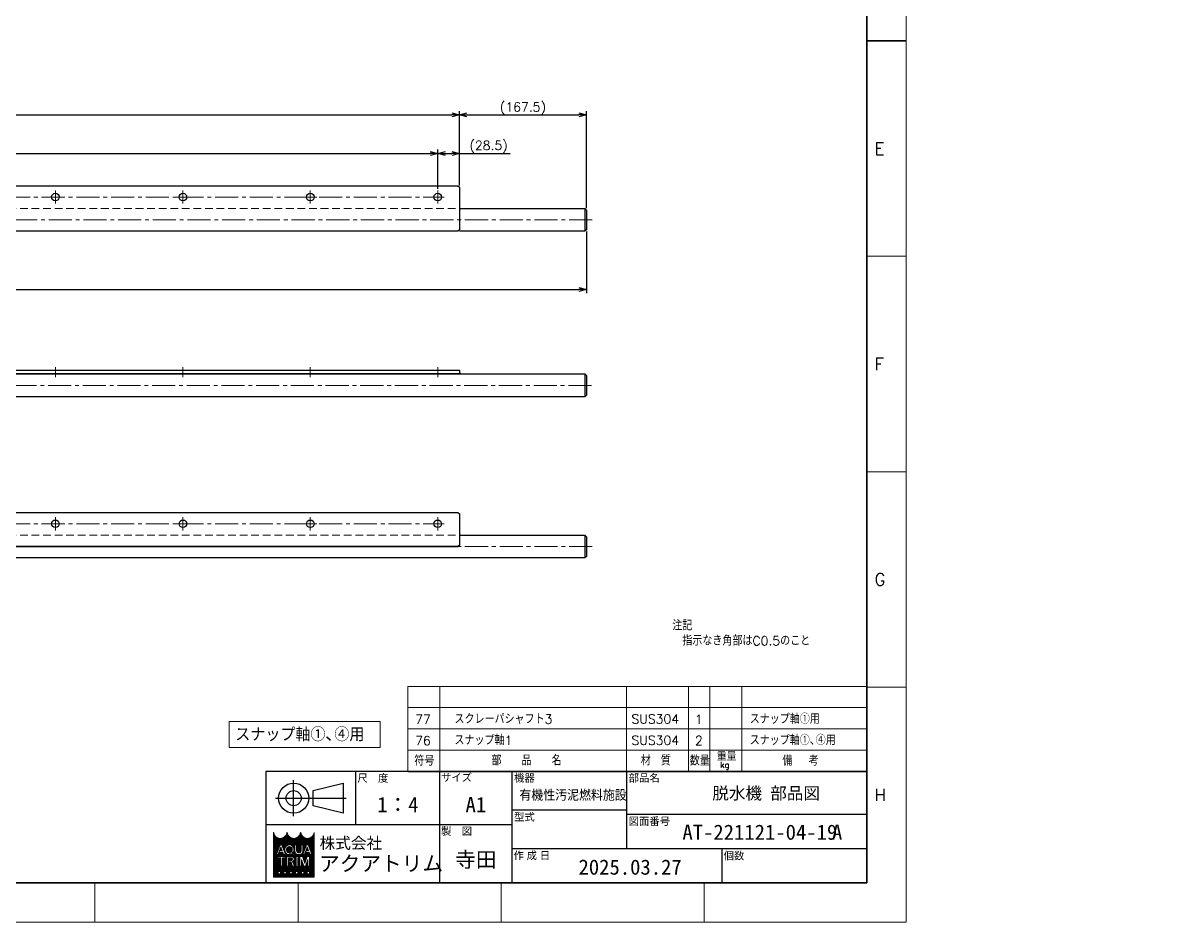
# Model space of a CAD drawing. Header units: millimetres. Extents: x 0 to 7488, y -19 to 4184.
# Drawn here: x 2149 to 3661, y 0 to 1185 of the extents above; entities that cross this region are included whole.
import ezdxf
from ezdxf import colors
from ezdxf.entities.mleader import LeaderData, LeaderLine
from ezdxf.enums import TextEntityAlignment as Align
from ezdxf.math import Vec2, Vec3

# ---------------------------------------------------------------- set-up
doc = ezdxf.new("R2010")
doc.units = ezdxf.units.MM
doc.header["$LTSCALE"] = 1.6
doc.header["$PDMODE"] = 99
doc.header["$PDSIZE"] = 1
doc.linetypes.add('CENTER2', pattern=[28.575000000000003, 19.05, -3.175, 3.175, -3.175])
doc.linetypes.add('HIDDEN', pattern=[9.524999999999999, 6.35, -3.175])
for name, color, linetype, lineweight in [('04_HIDDEN', 2, 'HIDDEN', 13), ('05_CENTER', 4, 'CENTER2', 13), ('07_TEXT', 3, 'Continuous', 13), ('08_DIM', 3, 'Continuous', 13), ('90_FRAME', 5, 'Continuous', 35)]:
    doc.layers.add(name, color=color, linetype=linetype, lineweight=lineweight)
doc.layers.add('91_BLANK', color=5, linetype='Continuous', lineweight=0, plot=False)
doc.styles.add('KSS_TXT', font='txt.shx', dxfattribs={"bigfont": 'extfont2.shx'})
doc.styles.add('MS_G', font='MS Gothic.ttf')
doc.styles.get("Standard").update_dxf_attribs({"font": 'txt.shx', "bigfont": 'extfont2.shx'})
doc.styles.add('表題用', font='MS PGothic.ttf')
doc.dimstyles.new('KSS_DIM', dxfattribs={"dimscale": 4, "dimtxt": 3, "dimasz": 2.5, "dimexe": 1.25, "dimexo": 0.625, "dimtad": 1, "dimdsep": 46, "dimtxsty": 'KSS_TXT', "dimblk": 'OPEN30', "dimcen": 0, "dimazin": 2, "dimtfac": 0.75, "dimtmove": 0, "dimatfit": 3, "dimldrblk": 'OPEN30', "dimfxl": 1.25, "dimtolj": 1, "dimarcsym": 0})

# ---------------------------------------------------------------- blocks, each defined once
blk = doc.blocks.new('_Open30')
at = {"color": 0, "linetype": 'ByBlock', "lineweight": -2}
for p, q in [((-1, 0.26794919), (0, 0)), ((0, 0), (-1, -0.26794919)), ((0, 0), (-1, 0))]:
    blk.add_line(p, q, dxfattribs=at)
blk = doc.blocks.new('*D198')
at = {"layer": '08_DIM', "color": 0, "lineweight": -2, "transparency": 16777216}
for p, q in [((819.0523276771122, 971.2784068196463), (819.0523276771122, 1069.098313648256)), ((829.0523276771122, 1064.098313648256), (2714.052327677112, 1064.098313648256)), ((2724.052327677112, 971.2784068196463), (2724.052327677112, 1069.098313648256))]:
    blk.add_line(p, q, dxfattribs=at)
at = {"layer": 'Defpoints', "color": 0, "transparency": 16777216}
for p in [(2724.052327677112, 1064.098313648256), (819.0523276771122, 968.7784068196463), (2724.052327677112, 968.7784068196463)]:
    blk.add_point(p, dxfattribs=at)
at = {"layer": '08_DIM', "color": 0, "lineweight": -2, "transparency": 16777216, "xscale": 10, "yscale": 10, "zscale": 10, "rotation": 180}
blk.add_blockref('_Open30', (819.0523276771122, 1064.098313648256), dxfattribs=at)
at = {"layer": '08_DIM', "color": 0, "lineweight": -2, "transparency": 16777216, "xscale": 10, "yscale": 10, "zscale": 10}
blk.add_blockref('_Open30', (2724.052327677112, 1064.098313648256), dxfattribs=at)
at = {"layer": '08_DIM', "color": 0, "transparency": 16777216, "insert": (1771.552327677112, 1072.598313648256), "char_height": 12, "attachment_point": 5, "style": 'KSS_TXT'}
blk.add_mtext('\\A1;1905', dxfattribs=at)
blk = doc.blocks.new('*D199')
at = {"layer": '08_DIM', "color": 0, "lineweight": -2, "transparency": 16777216}
for p, q in [((651.5523276832531, 910.2784068240337), (651.5523276832531, 828.9677218823495)), ((2891.552327675479, 910.2784068240337), (2891.552327675479, 828.9677218823495)), ((661.5523276832531, 833.9677218823495), (2881.552327675479, 833.9677218823495))]:
    blk.add_line(p, q, dxfattribs=at)
at = {"layer": 'Defpoints', "color": 0, "transparency": 16777216}
for p in [(651.5523276832531, 912.7784068240337), (2891.552327675479, 912.7784068240337), (2891.552327675479, 833.9677218823495)]:
    blk.add_point(p, dxfattribs=at)
at = {"layer": '08_DIM', "color": 0, "lineweight": -2, "transparency": 16777216, "xscale": 10, "yscale": 10, "zscale": 10, "rotation": 180}
blk.add_blockref('_Open30', (651.5523276832531, 833.9677218823495), dxfattribs=at)
at = {"layer": '08_DIM', "color": 0, "lineweight": -2, "transparency": 16777216, "xscale": 10, "yscale": 10, "zscale": 10}
blk.add_blockref('_Open30', (2891.552327675479, 833.9677218823495), dxfattribs=at)
at = {"layer": '08_DIM', "color": 0, "transparency": 16777216, "insert": (1771.552327679366, 842.4677218823495), "char_height": 12, "attachment_point": 5, "style": 'KSS_TXT'}
blk.add_mtext('\\A1;2240', dxfattribs=at)
blk = doc.blocks.new('*D207')
at = {"layer": '08_DIM', "color": 0, "lineweight": -2, "transparency": 16777216}
for p, q in [((847.5523276803427, 966.8720742752332), (847.5523276803427, 1018.453869679659)), ((857.5523276803427, 1013.453869679659), (2685.552327673882, 1013.453869679659)), ((2695.552327673882, 966.8720742752332), (2695.552327673882, 1018.453869679659))]:
    blk.add_line(p, q, dxfattribs=at)
at = {"layer": 'Defpoints', "color": 0, "transparency": 16777216}
for p in [(2695.552327673882, 1013.453869679659), (847.5523276803427, 964.3720742752332), (2695.552327673882, 964.3720742752332)]:
    blk.add_point(p, dxfattribs=at)
at = {"layer": '08_DIM', "color": 0, "lineweight": -2, "transparency": 16777216, "xscale": 10, "yscale": 10, "zscale": 10, "rotation": 180}
blk.add_blockref('_Open30', (847.5523276803427, 1013.453869679659), dxfattribs=at)
at = {"layer": '08_DIM', "color": 0, "lineweight": -2, "transparency": 16777216, "xscale": 10, "yscale": 10, "zscale": 10}
blk.add_blockref('_Open30', (2695.552327673882, 1013.453869679659), dxfattribs=at)
at = {"layer": '08_DIM', "color": 0, "transparency": 16777216, "insert": (1771.552327677112, 1021.953869679659), "char_height": 12, "attachment_point": 5, "style": 'KSS_TXT'}
blk.add_mtext('\\A1;11x168=1848', dxfattribs=at)
blk = doc.blocks.new('*D208')
at = {"layer": '08_DIM', "color": 0, "lineweight": -2, "transparency": 16777216}
for p, q in [((2695.552327673882, 966.8720742752332), (2695.552327673882, 1018.453869679659)), ((2705.552327673882, 1013.453869679659), (2714.052327677112, 1013.453869679659)), ((2724.052327677112, 971.2784068196463), (2724.052327677112, 1018.453869679659)), ((2724.052327677112, 1013.453869679659), (2791.052327677112, 1013.453869679659))]:
    blk.add_line(p, q, dxfattribs=at)
at = {"layer": 'Defpoints', "color": 0, "transparency": 16777216}
for p in [(2724.052327677112, 1013.453869679659), (2724.052327677112, 968.7784068196463), (2695.552327673882, 964.3720742752332)]:
    blk.add_point(p, dxfattribs=at)
at = {"layer": '08_DIM', "color": 0, "lineweight": -2, "transparency": 16777216, "xscale": 10, "yscale": 10, "zscale": 10, "rotation": 180}
blk.add_blockref('_Open30', (2695.552327673882, 1013.453869679659), dxfattribs=at)
at = {"layer": '08_DIM', "color": 0, "lineweight": -2, "transparency": 16777216, "xscale": 10, "yscale": 10, "zscale": 10}
blk.add_blockref('_Open30', (2724.052327677112, 1013.453869679659), dxfattribs=at)
at = {"layer": '08_DIM', "color": 0, "transparency": 16777216, "insert": (2762.552327677112, 1021.953869679659), "char_height": 12, "attachment_point": 5, "style": 'KSS_TXT'}
blk.add_mtext('\\A1;(28.5)', dxfattribs=at)
blk = doc.blocks.new('*D209')
at = {"layer": '08_DIM', "color": 0, "lineweight": -2, "transparency": 16777216}
for p, q in [((2724.052327677112, 971.2784068196463), (2724.052327677112, 1069.098313648256)), ((2734.052327677112, 1064.098313648256), (2881.552327675479, 1064.098313648256)), ((2891.552327675479, 941.2784068240337), (2891.552327675479, 1069.098313648256))]:
    blk.add_line(p, q, dxfattribs=at)
at = {"layer": 'Defpoints', "color": 0, "transparency": 16777216}
for p in [(2891.552327675479, 1064.098313648256), (2724.052327677112, 968.7784068196463), (2891.552327675479, 938.7784068240337)]:
    blk.add_point(p, dxfattribs=at)
at = {"layer": '08_DIM', "color": 0, "lineweight": -2, "transparency": 16777216, "xscale": 10, "yscale": 10, "zscale": 10, "rotation": 180}
blk.add_blockref('_Open30', (2724.052327677112, 1064.098313648256), dxfattribs=at)
at = {"layer": '08_DIM', "color": 0, "lineweight": -2, "transparency": 16777216, "xscale": 10, "yscale": 10, "zscale": 10}
blk.add_blockref('_Open30', (2891.552327675479, 1064.098313648256), dxfattribs=at)
at = {"layer": '08_DIM', "color": 0, "transparency": 16777216, "insert": (2807.802327676296, 1072.598313648256), "char_height": 12, "attachment_point": 5, "style": 'KSS_TXT'}
blk.add_mtext('\\A1;(167.5)', dxfattribs=at)
blk = doc.blocks.new('AM_BALLOON1')
at = {"transparency": 16777216}
blk.add_circle((0, 0), 5, dxfattribs=at)
blk.add_attdef('B_NUMBER', text='', height=3, dxfattribs=at).set_placement((0, 0), align=Align.MIDDLE_CENTER)
blk = doc.blocks.new('_OPEN')
at = {"color": 0, "linetype": 'ByBlock'}
for p, q in [((-1, 0.1666666666666666), (0, 0)), ((0, 0), (-1, -0.1666666666666666)), ((0, 0), (-1, 0))]:
    blk.add_line(p, q, dxfattribs=at)

msp = doc.modelspace()

# ---------------------------------------------------------------- hatches: boundary and pattern name
at = {"layer": '90_FRAME', "lineweight": 5}
h = msp.add_hatch(dxfattribs=at)
h.set_pattern_fill('_USER', color=4, scale=1.2, angle=45, pattern_type=0)
h.set_pattern_definition([(45, (2.428014568067738e-06, 3.380257567187072e-07), (-0.8485281374238569, 0.848528137423857), [])])
edge = h.paths.add_edge_path()
edge.add_arc((2532.784011563459, 118.0443029261328), 0.2561589359989652, 90, 180)
edge.add_ellipse((2523.818448803494, 118.0443029261328), major_axis=(-8.709403823964816, 0), ratio=0.8823529411764706, start_angle=360, end_angle=540, ccw=False)
edge.add_arc((2514.85288604353, 118.0443029261328), 0.2561589359989652, 3.187317984128255, 180.0000000000261)
edge.add_ellipse((2505.887323283566, 118.0443029261328), major_axis=(-8.709403823964816, 0), ratio=0.8823529411764706, start_angle=360, end_angle=540, ccw=False)
edge.add_arc((2496.921760523602, 118.0443029261328), 0.2561589359989652, 3.187317984128255, 180)
edge.add_ellipse((2487.956197763638, 118.0443029261328), major_axis=(-8.709403823964816, 0), ratio=0.8823529411764706, start_angle=360, end_angle=540, ccw=False)
edge.add_arc((2478.990635003674, 118.0443029261328), 0.2561589359989652, 3.187317984128255, 90)
edge.add_line((2478.990635003674, 118.3004618621339), (2478.990635003674, 59.12774764637243))
edge.add_line((2478.990635003674, 59.12774764637061), (2532.784011563457, 59.12774764637061))
edge.add_line((2532.784011563459, 59.12774764637061), (2532.784011563459, 118.3004618621303))
h.paths.add_polyline_path([(2487.66487877106, 101.6977199126409), (2489.788746144333, 101.6977199126409), (2494.618467985672, 88.95125125733057), (2494.618467985672, 88.88977311269218), (2492.31913091058, 88.88977311269218), (2491.116768427358, 92.26639753210247), (2486.388088275232, 92.26639753210247), (2487.081315743436, 94.2132054456938), (2490.423540959158, 94.2132054456938), (2488.726812457696, 98.97817023052949), (2485.134494004816, 88.88977311269218), (2482.835156929721, 88.88977311269218), (2482.835156929721, 88.95125125733057)], flags=16)
edge = h.paths.add_edge_path(flags=16)
edge.add_ellipse((2499.963838488116, 96.06222332066272), major_axis=(-5.8916555279762, 0), ratio=0.9565217391304346, start_angle=180, end_angle=360, ccw=False)
edge.add_line((2505.855494016092, 96.06222332066272), (2505.855494016092, 94.52526970466852))
edge.add_ellipse((2499.963838488116, 94.52526970466852), major_axis=(-5.8916555279762, 0), ratio=0.9565217391304346, start_angle=142.1052553177129, end_angle=180, ccw=False)
edge.add_line((2504.613182037477, 91.06387544701602), (2502.962457058112, 92.42409125054064))
edge.add_ellipse((2499.963838488116, 94.67598871228392), major_axis=(3.75679118758396, 0), ratio=0.9950358206786509, start_angle=-37.0427632869818, end_angle=0)
edge.add_line((2503.720624959607, 94.67584359503917), (2503.720624959607, 95.91150431304732))
edge.add_ellipse((2499.963838488116, 95.91150431304732), major_axis=(3.75678647149081, 0), ratio=0.9947182625257321, start_angle=360, end_angle=540)
edge.add_line((2496.207052016625, 95.91150431304732), (2496.207052016625, 94.6758569709159))
edge.add_ellipse((2499.963838488116, 94.67598871228392), major_axis=(3.75679118758396, 0), ratio=0.9950358206786509, start_angle=-180, end_angle=-65.75794872216291)
edge.add_line((2501.506348242825, 91.26747993830713), (2500.4603937385, 92.28544412584733))
edge.add_line((2500.460393738498, 92.28544412584552), (2501.595038929112, 93.49027929634349))
edge.add_line((2501.595038929112, 93.4902792963453), (2506.339262864996, 89.58098583213132))
edge.add_line((2506.339262864994, 89.5809858321295), (2504.856736798023, 88.00674962027688))
edge.add_line((2504.856736798026, 88.0067496202787), (2503.07578545746, 89.74004172519153))
edge.add_ellipse((2499.963838488116, 94.52526970466852), major_axis=(-5.8916555279762, 0), ratio=0.9565217391304346, start_angle=0, end_angle=121.88362473889401, ccw=False)
edge.add_line((2494.07218296014, 94.52526970466852), (2494.07218296014, 96.06222332066272))
h.paths.add_polyline_path([(2494.999432772534, 86.32818375270244), (2494.999432772534, 84.5350712007089), (2491.157048732549, 84.5350712007089, 0.4142135623730951), (2490.900889796548, 84.27891226470956), (2490.900889796548, 73.52023695275375), (2488.59545937256, 73.52023695275375), (2488.59545937256, 84.27891226470956, 0.4142135623730951), (2488.339300436562, 84.5350712007089), (2484.496916396577, 84.5350712007089), (2484.496916396577, 86.32818375270244)], flags=16)
edge = h.paths.add_edge_path(flags=16)
edge.add_line((2496.459497088164, 86.32818375270244), (2502.35115261614, 86.32818375270244))
edge.add_ellipse((2502.351152616136, 82.95894590900161), major_axis=(-4.134945875879031, 7.595772347314229e-16), ratio=0.8148203011203055, start_angle=111.38697473498539, end_angle=270, ccw=False)
edge.add_arc((2502.985257251928, 78.39289031076214), 1.674818033710892, 22.272952259934925, 58.5531130129101, ccw=False)
edge.add_line((2504.535115011853, 79.02767875586642), (2506.742257428013, 73.62270052715348))
edge.add_line((2506.742257428015, 73.62270052715348), (2506.742257428015, 73.52023695275375))
edge.add_line((2506.742257428015, 73.52023695275375), (2504.257515748826, 73.52023695275375))
edge.add_line((2504.257515748826, 73.52023695275375), (2502.307650511496, 78.94771842802538))
edge.add_arc((2501.357145190688, 78.56507232130707), 1.02463574399587, 21.92829786654815, 90)
edge.add_line((2501.357145190688, 79.58970806530078), (2498.841775192951, 79.58970806530078))
edge.add_line((2498.84177519295, 79.58970806530078), (2498.84177519295, 81.38282061729433))
edge.add_line((2498.84177519295, 81.38282061729433), (2502.658543339333, 81.38282061729433))
edge.add_arc((2502.603584884776, 82.95894590900161), 1.577083183248922, 271.9970571044071, 448.0029428955929)
edge.add_line((2502.658543339339, 84.5350712007089), (2498.764927512154, 84.5350712007089))
edge.add_line((2498.764927512153, 84.5350712007089), (2498.764927512153, 73.52023695275375))
edge.add_line((2498.764927512153, 73.52023695275375), (2496.459497088162, 73.52023695275375))
edge.add_line((2496.459497088164, 73.52023695275375), (2496.459497088164, 86.32818375270244))
h.paths.add_polyline_path([(2507.039615355666, 101.6977199126409), (2509.345045779658, 101.6977199126409), (2509.345045779658, 94.52526970466852, 0.175030561155744), (2510.36206541662, 91.58973104410461, 0.2571496110314638), (2514.475840606674, 91.58973104410461, 0.1750305611562702), (2515.492860243632, 94.52526970467761), (2515.492860243632, 101.6977199126409), (2517.798290667624, 101.6977199126409), (2517.798290667624, 94.06187212229952, -0.3793912406243967), (2512.803191415643, 88.88977311269218), (2512.034714607643, 88.88977311269218, -0.3793912406243716), (2507.039615355666, 94.06187212229952)], flags=16)
h.paths.add_polyline_path([(2508.684833381887, 86.32818375270244), (2511.502581677878, 86.32818375270244), (2511.502581677878, 84.5350712007089, 0.4142135623730951), (2511.24642274188, 84.27891226470956), (2511.24642274188, 75.56950844074481, 0.4142135623730951), (2511.502581677878, 75.3133495047473), (2511.502581677878, 73.52023695275375), (2508.684833381887, 73.52023695275375), (2508.684833381887, 75.3133495047473, 0.4142135623730951), (2508.940992317888, 75.56950844074481), (2508.940992317888, 84.27891226470956, 0.4142135623730951), (2508.684833381887, 84.5350712007089)], flags=16)
h.paths.add_polyline_path([(2513.810508226824, 86.32818375270244), (2517.155838741566, 86.32818375270244), (2520.214481626799, 77.0259742398407), (2523.273124512032, 86.32818375270244), (2526.620577930842, 86.32818375270244), (2526.620577930842, 73.52023695275375), (2524.315147506853, 73.52023695275375), (2524.315147506853, 82.48579971271784), (2521.367196838795, 73.52023695275375), (2519.061766414806, 73.52023695275375), (2516.113815746744, 82.48579971271784), (2516.115938650817, 73.52023695275375), (2513.810508226824, 73.52023695275375)], flags=16)
h.paths.add_polyline_path([(2522.498218294798, 101.6977199126409), (2524.622085668072, 101.6977199126409), (2529.451807509411, 88.95125125733057), (2529.451807509411, 88.88977311269218), (2527.152470434315, 88.88977311269218), (2525.950107951097, 92.26639753210247), (2521.221427798971, 92.26639753210247), (2521.914655267171, 94.2132054456938), (2525.256880482897, 94.2132054456938), (2523.560151981435, 98.97817023052949), (2519.967833528551, 88.88977311269218), (2517.668496453456, 88.88977311269218), (2517.668496453456, 88.95125125733057)], flags=16)
h.paths.add_polyline_path([(2485.138449467651, 66.81251572633983), (2488.212356699636, 66.81251572633983), (2488.212356699636, 63.73860849435323), (2485.138449467651, 63.73860849435323)], flags=16)
h.paths.add_polyline_path([(2492.82321754762, 66.81251572633983), (2495.897124779605, 66.81251572633983), (2495.897124779605, 63.73860849435323), (2492.82321754762, 63.73860849435323)], flags=16)
h.paths.add_polyline_path([(2500.507985627589, 66.81251572633983), (2503.581892859574, 66.81251572633983), (2503.581892859574, 63.73860849435323), (2500.507985627589, 63.73860849435323)], flags=16)
h.paths.add_polyline_path([(2508.192753707558, 66.81251572633983), (2511.266660939543, 66.81251572633983), (2511.266660939543, 63.73860849435323), (2508.192753707558, 63.73860849435323)], flags=16)
h.paths.add_polyline_path([(2515.877521787528, 66.81251572633983), (2518.951429019512, 66.81251572633983), (2518.951429019512, 63.73860849435323), (2515.877521787528, 63.73860849435323)], flags=16)
h.paths.add_polyline_path([(2523.562289867497, 66.81251572633983), (2526.636197099482, 66.81251572633983), (2526.636197099482, 63.73860849435323), (2523.562289867497, 63.73860849435323)], flags=16)

# ---------------------------------------------------------------- linework, layer by layer
at = {"color": 0}
for p, q in [((2889.552327675479, 940.7784068240337), (2889.552327675479, 910.7784068240338)), ((2889.552327675479, 722.6233204360601), (2889.552327675479, 692.6233204360601)), ((2889.552327675479, 510.0451926009093), (2889.552327675479, 480.0451926009094))]:
    msp.add_line(p, q, dxfattribs=at)
for points in [[(2722.052327677112, 910.7784068240338), (821.0523276771122, 910.7784068240338), (819.0523276771122, 912.7784068240337), (819.0523276771122, 968.7784068196463), (821.0523276771122, 970.7784068196463), (2722.052327677112, 970.7784068196463), (2724.052327677112, 968.7784068196463), (2724.052327677112, 912.7784068240337)], [(819.0523276771122, 727.6233204360601), (2724.052327677112, 727.6233204360601), (2724.052327677112, 722.6233204360601), (819.0523276771122, 722.6233204360601)], [(653.5523276832531, 722.6233204360601), (2889.552327675479, 722.6233204360601), (2891.552327675479, 720.6233204360601), (2891.552327675479, 694.6233204360601), (2889.552327675479, 692.6233204360601), (653.5523276832531, 692.6233204360601), (651.5523276832531, 694.6233204360601), (651.5523276832531, 720.6233204360601)], [(2722.052327681804, 495.0451925965216), (821.0523276818046, 495.0451925965186), (819.0523276818031, 497.04519259652), (819.0523276771122, 538.0451925965219), (821.0523276771122, 540.0451925965219), (2722.052327677112, 540.0451925965219), (2724.052327677112, 538.0451925965219), (2724.052327677112, 497.0451925918293)]]:
    msp.add_lwpolyline(points, close=True, dxfattribs=at)
for points in [[(2724.052327677116, 940.7784068240337), (2889.552327675479, 940.7784068240337), (2891.552327675479, 938.7784068240337), (2891.552327675479, 912.7784068240337), (2889.552327675479, 910.7784068240338), (2724.052327677112, 910.7784068240338)], [(2724.052327677112, 480.0451926009094), (653.5523276832531, 480.0451926009094), (651.5523276832531, 482.0451926009093), (651.5523276832531, 508.0451926009093), (653.5523276832531, 510.0451926009093), (819.0523276771122, 510.0451926009093)], [(2724.052327677116, 510.0451926009093), (2889.552327675479, 510.0451926009093), (2891.552327675479, 508.0451926009093), (2891.552327675479, 482.0451926009093), (2889.552327675479, 480.0451926009094), (2724.052327677112, 480.0451926009094)]]:
    msp.add_lwpolyline(points, dxfattribs=at)
at = {"color": 3}
msp.add_lwpolyline([(2724.052327686786, 722.6233204360601), (2726.052327686786, 722.6233204360601), (2726.052327686786, 722.6233204360601), (2724.052327686786, 724.6233204360601)], close=True, dxfattribs=at)
msp.add_lwpolyline([(819.0523276818031, 497.04519259652), (821.0523276818031, 495.0451925965201), (2722.052327681803, 495.0451925965201), (2724.052327681803, 497.04519259652)])
at = {"color": 0}
for centre in [(2191.552327673882, 955.7784068196463), (2359.552327673882, 955.7784068196463), (2527.552327673882, 955.7784068196463), (2695.552327673882, 955.7784068196463), (2191.552327673882, 525.0451925965219), (2359.552327673882, 525.0451925965219), (2527.552327673882, 525.0451925965219), (2695.552327673882, 525.0451925965219)]:
    msp.add_circle(centre, 5, dxfattribs=at)
at = {"layer": '04_HIDDEN'}
for points in [[(819.0523276771122, 940.7784068240337), (2724.052327677116, 940.7784068240337)], [(819.0523276771122, 510.0451926009093), (2724.052327677116, 510.0451926009093)]]:
    msp.add_lwpolyline(points, dxfattribs=at)
at = {"layer": '05_CENTER'}
for p, q in [((847.5523276803427, 955.778406823126), (2695.552327673882, 955.778406823126)), ((2182.958660221775, 955.778406823126), (2200.145995125989, 955.778406823126)), ((2191.552327673882, 947.1847393710188), (2191.552327673882, 964.3720742752332)), ((2350.958660221775, 955.778406823126), (2368.145995125989, 955.778406823126)), ((2359.552327673882, 947.1847393710188), (2359.552327673882, 964.3720742752332)), ((2518.958660221775, 955.778406823126), (2536.145995125989, 955.778406823126)), ((2527.552327673882, 947.1847393710188), (2527.552327673882, 964.3720742752332)), ((2686.958660221775, 955.778406823126), (2704.145995125989, 955.778406823126)), ((2695.552327673882, 947.1847393710188), (2695.552327673882, 964.3720742752332)), ((2899.056297011302, 925.7784068196463), (644.0483583541312, 925.7784068196427)), ((2191.552327684152, 718.4452453158142), (2191.552327687069, 731.5320014192243)), ((2359.552327684152, 718.4452452783739), (2359.552327687069, 731.5320013817859)), ((2527.552327684152, 718.4452452409337), (2527.552327687069, 731.5320013443475)), ((2695.552327684152, 718.4452452034952), (2695.552327687069, 731.532001306909)), ((2898.144442269815, 707.6233204360619), (645.5080765832457, 707.6233204360601)), ((2191.552327673882, 516.4515251478945), (2191.552327673882, 533.6388600521088)), ((2359.552327673882, 516.4515251478945), (2359.552327673882, 533.6388600521088)), ((2527.552327673882, 516.4515251478945), (2527.552327673882, 533.6388600521088)), ((2695.552327673882, 516.4515251478945), (2695.552327673882, 533.6388600521088)), ((847.5523276803427, 525.0451926000017), (2695.552327673882, 525.0451926000017)), ((2182.958660221775, 525.0451926000017), (2200.145995125989, 525.0451926000017)), ((2350.958660221775, 525.0451926000017), (2368.145995125989, 525.0451926000017)), ((2518.958660221775, 525.0451926000017), (2536.145995125989, 525.0451926000017)), ((2686.958660221775, 525.0451926000017), (2704.145995125989, 525.0451926000017)), ((2899.056297011302, 495.0451925965219), (644.0483583541312, 495.0451925965183))]:
    msp.add_line(p, q, dxfattribs=at)
at = {"layer": '08_DIM'}
msp.add_lwpolyline([(2420.736506429863, 264.3404494739851), (2420.736506429863, 230.3404494739851), (2619.421230190133, 230.3404494739851), (2619.421230190133, 264.3404494739851)], close=True, dxfattribs=at)
at = {"layer": '90_FRAME'}
msp.add_line((3312.803439193518, 1161.723697891917), (3260.955724908015, 1161.723697891917), dxfattribs=at)
at = {"layer": '90_FRAME', "color": 4, "lineweight": 13}
for p, q in [((3312.803439193518, 877.7348223930649), (3260.955724908015, 877.7348223930649)), ((3312.803439193518, 593.7459468942131), (3260.955724908015, 593.7459468942131)), ((2656.069992768332, 310.7016214586315), (3260.955701801782, 310.7016214586315)), ((2656.070015874565, 310.7016214586315), (2656.070015874565, 198.7016244671281)), ((2698.070010624573, 310.7016214586315), (2698.070010624573, 198.7016244671281)), ((2944.431898635686, 310.7016214586315), (2944.431898635686, 198.7016244671281)), ((3026.208353593612, 310.7016214586315), (3026.208353593628, 198.7016244671281)), ((3054.208350093614, 310.7016214586315), (3054.20835009363, 198.7016244671281)), ((3096.208344843624, 310.7016214586315), (3096.208344843623, 198.7016244671281)), ((3312.803439193518, 309.7570713953615), (3260.955724908015, 309.7570713953615)), ((2656.069992768332, 282.7016199634972), (3260.955701801782, 282.7016199634972)), ((2656.069992768332, 254.7016214586315), (3260.955701801782, 254.7016214586315)), ((2656.069992768332, 226.7016214586315), (3260.955701801782, 226.7016214586315)), ((2243.636907767629, -1.126752522395691e-07), (2243.636907767629, 51.61591018200809)), ((2511.370527766548, -1.126752522395691e-07), (2511.370527766548, 51.61591018200809)), ((2779.104147765468, -1.126752522395691e-07), (2779.104147765468, 51.61591018200809)), ((3046.837767764388, -1.126752522395691e-07), (3046.837767764388, 51.61591018200809))]:
    msp.add_line(p, q, dxfattribs=at)
at = {"layer": '90_FRAME', "color": 0, "lineweight": 25}
for p, q in [((2587.755724910732, 127.9873387531256), (2587.755724910732, 198.7016244671281)), ((2698.070010624573, 51.61591018200807), (2698.070010624573, 198.7016244671281)), ((2793.384296338414, 51.61591018200807), (2793.384296338414, 198.7016244671281)), ((2944.431898635686, 198.7016244671281), (2944.431898635686, 96.8730530389671)), ((2505.585724911065, 139.5844816102249), (2505.585724911065, 187.1044816100325)), ((2481.825724911161, 163.3444816101251), (2574.885724910784, 163.3444816101251)), ((2793.384296338414, 147.7873387530485), (2944.431898635686, 147.7873387530485)), ((2944.431898635686, 142.1301958959261), (3260.955724908015, 142.1301958959261)), ((2793.384296338414, 127.9873387531256), (2468.955724911213, 127.9873387531256)), ((2793.384296338414, 96.8730530389671), (3260.955724908015, 96.8730530389671)), ((3069.927153480171, 96.8730530389671), (3069.927153480171, 51.61591018200807))]:
    msp.add_line(p, q, dxfattribs=at)
at = {"layer": '90_FRAME', "color": 7, "lineweight": 25}
msp.add_line((2656.070015874565, 198.7016244671281), (3260.955724908015, 198.7016244671281), dxfattribs=at)
at = {"layer": '90_FRAME', "color": 4, "lineweight": 5}
for p, q in [((2478.990635003674, 59.12774764637061), (2478.990635003674, 118.3004618621339)), ((2532.784011563459, 118.3004618621339), (2532.784011563459, 59.12774764637061)), ((2482.835156929721, 88.95125125733057), (2487.66487877106, 101.6977199126409)), ((2485.134494004816, 88.88977311269218), (2488.726812457696, 98.97817023052949)), ((2486.388088275232, 92.26639753210247), (2487.081315743436, 94.2132054456938)), ((2486.388088275232, 92.26639753210247), (2491.116768427358, 92.26639753210247)), ((2487.081315743436, 94.2132054456938), (2490.423540959158, 94.2132054456938)), ((2487.66487877106, 101.6977199126409), (2489.788746144333, 101.6977199126409)), ((2490.423540959158, 94.2132054456938), (2488.726812457696, 98.97817023052949)), ((2494.618467985672, 88.95125125733057), (2489.788746144333, 101.6977199126409)), ((2492.31913091058, 88.88977311269218), (2491.116768427358, 92.26639753210247)), ((2494.07218296014, 96.06222332066272), (2494.07218296014, 94.52526970466852)), ((2496.207052016625, 95.91150431304732), (2496.207052016625, 94.68194142025231)), ((2500.460393738498, 92.28544412584552), (2501.595038929112, 93.4902792963453)), ((2500.460393738498, 92.28544412584552), (2501.506348242825, 91.26747993830713)), ((2501.595038929112, 93.4902792963453), (2506.339262864994, 89.5809858321295)), ((2502.962457058112, 92.42409125054064), (2504.613182037477, 91.06387544701602)), ((2503.720624959607, 95.91150431304732), (2503.720624959607, 94.68194142025231)), ((2505.855494016092, 96.06222332066272), (2505.855494016092, 94.52526970466852)), ((2507.039615355666, 94.06187212229952), (2507.039615355666, 101.6977199126409)), ((2509.345045779658, 101.6977199126409), (2507.039615355666, 101.6977199126409)), ((2509.345045779658, 94.52526970466852), (2509.345045779658, 101.6977199126409)), ((2515.492860243632, 94.52526970466852), (2515.492860243632, 101.6977199126409)), ((2515.492860243632, 101.6977199126409), (2517.798290667624, 101.6977199126409)), ((2517.668496453456, 88.95125125733057), (2522.498218294798, 101.6977199126409)), ((2517.798290667624, 94.06187212229952), (2517.798290667624, 101.6977199126409)), ((2519.967833528551, 88.88977311269218), (2523.560151981435, 98.97817023052949)), ((2521.221427798971, 92.26639753210247), (2521.914655267171, 94.2132054456938)), ((2521.221427798971, 92.26639753210247), (2525.950107951097, 92.26639753210247)), ((2521.914655267171, 94.2132054456938), (2525.256880482897, 94.2132054456938)), ((2522.498218294798, 101.6977199126409), (2524.622085668072, 101.6977199126409)), ((2525.256880482897, 94.2132054456938), (2523.560151981435, 98.97817023052949)), ((2529.451807509411, 88.95125125733057), (2524.622085668072, 101.6977199126409)), ((2527.152470434315, 88.88977311269218), (2525.950107951097, 92.26639753210247)), ((2482.835156929721, 88.88977311269218), (2482.835156929721, 88.95125125733057)), ((2482.835156929721, 88.95125125733057), (2482.835156929721, 88.95125125733057)), ((2482.835156929721, 88.88977311269218), (2482.835156929721, 88.95125125733057)), ((2482.835156929721, 88.88977311269218), (2485.134494004816, 88.88977311269218)), ((2484.496916396577, 86.32818375270244), (2494.999432772534, 86.32818375270244)), ((2484.496916396577, 86.32818375270244), (2484.496916396577, 84.5350712007089)), ((2484.496916396577, 84.5350712007089), (2488.339300436562, 84.5350712007089)), ((2488.59545937256, 73.52023695275375), (2488.59545937256, 84.27891226470956)), ((2490.900889796548, 73.52023695275375), (2490.900889796548, 84.27891226470956)), ((2491.157048732549, 84.5350712007089), (2494.999432772534, 84.5350712007089)), ((2494.618467985672, 88.88977311269218), (2492.31913091058, 88.88977311269218)), ((2494.618467985672, 88.88977311269218), (2494.618467985672, 88.95125125733057)), ((2494.999432772534, 86.32818375270244), (2494.999432772534, 84.5350712007089)), ((2496.459497088164, 86.32818375270244), (2496.459497088164, 73.52023695275375)), ((2496.459497088164, 86.32818375270244), (2502.351152616136, 86.32818375270244)), ((2498.764927512153, 73.52023695275375), (2498.764927512153, 84.5350712007089)), ((2498.764927512153, 84.5350712007089), (2502.658543339339, 84.5350712007089)), ((2498.84177519295, 79.58970806530078), (2498.84177519295, 81.38282061729433)), ((2498.84177519295, 81.38282061729433), (2502.658543339339, 81.38282061729433)), ((2498.84177519295, 79.58970806530078), (2501.357145190688, 79.58970806530078)), ((2502.307650511496, 78.94771842802538), (2504.257515748826, 73.52023695275375)), ((2503.07578545746, 89.74004172519153), (2504.856736798026, 88.0067496202787)), ((2504.535115011853, 79.02767875586824), (2506.742257428015, 73.62270052715348)), ((2504.856736798026, 88.0067496202787), (2506.339262864994, 89.5809858321295)), ((2508.684833381887, 86.32818375270244), (2511.502581677878, 86.32818375270244)), ((2508.684833381887, 86.32818375270244), (2508.684833381887, 84.5350712007089)), ((2508.940992317888, 75.56950844074481), (2508.940992317888, 84.27891226470956)), ((2511.24642274188, 75.56950844074481), (2511.24642274188, 84.27891226470956)), ((2511.502581677878, 86.32818375270244), (2511.502581677878, 84.5350712007089)), ((2512.803191415643, 88.88977311269218), (2512.034714607647, 88.88977311269218)), ((2513.810508226824, 86.32818375270244), (2513.810508226824, 73.52023695275375)), ((2513.810508226824, 86.32818375270244), (2517.155838741566, 86.32818375270244)), ((2516.115938650817, 73.52023695275375), (2516.113815746744, 82.48579971271784)), ((2519.061766414806, 73.52023695275375), (2516.113815746744, 82.48579971271784)), ((2520.214481626799, 77.0259742398407), (2517.155838741566, 86.32818375270244)), ((2517.668496453456, 88.88977311269218), (2517.668496453456, 88.95125125733057)), ((2517.668496453456, 88.95125125733057), (2517.668496453456, 88.95125125733057)), ((2517.668496453456, 88.88977311269218), (2517.668496453456, 88.95125125733057)), ((2517.668496453456, 88.88977311269218), (2519.967833528551, 88.88977311269218)), ((2520.214481626799, 77.0259742398407), (2523.273124512032, 86.32818375270244)), ((2521.367196838795, 73.52023695275375), (2524.315147506853, 82.48579971271784)), ((2526.620577930842, 86.32818375270244), (2523.273124512032, 86.32818375270244)), ((2524.315147506853, 82.48579971271784), (2524.315147506853, 73.52023695275375)), ((2526.620577930842, 73.52023695275375), (2526.620577930842, 86.32818375270244)), ((2529.451807509411, 88.88977311269218), (2527.152470434315, 88.88977311269218)), ((2529.451807509411, 88.88977311269218), (2529.451807509411, 88.95125125733057)), ((2485.138449467651, 66.81251572633983), (2488.212356699636, 66.81251572633983)), ((2485.138449467651, 66.81251572633983), (2485.138449467651, 63.73860849435323)), ((2488.212356699636, 63.73860849435323), (2485.138449467651, 63.73860849435323)), ((2488.212356699636, 66.81251572633983), (2488.212356699636, 63.73860849435323)), ((2488.59545937256, 73.52023695275375), (2490.900889796548, 73.52023695275375)), ((2492.82321754762, 66.81251572633983), (2495.897124779605, 66.81251572633983)), ((2492.82321754762, 66.81251572633983), (2492.82321754762, 63.73860849435323)), ((2495.897124779605, 63.73860849435323), (2492.82321754762, 63.73860849435323)), ((2495.897124779605, 66.81251572633983), (2495.897124779605, 63.73860849435323)), ((2496.459497088164, 73.52023695275375), (2498.764927512153, 73.52023695275375)), ((2500.507985627589, 66.81251572633983), (2503.581892859574, 66.81251572633983)), ((2500.507985627589, 66.81251572633983), (2500.507985627589, 63.73860849435323)), ((2503.581892859574, 63.73860849435323), (2500.507985627589, 63.73860849435323)), ((2503.581892859574, 66.81251572633983), (2503.581892859574, 63.73860849435323)), ((2504.257515748826, 73.52023695275375), (2506.742257428015, 73.52023695275375)), ((2506.742257428015, 73.62270052715348), (2506.742257428015, 73.52023695275375)), ((2508.192753707558, 66.81251572633983), (2511.266660939543, 66.81251572633983)), ((2508.192753707558, 66.81251572633983), (2508.192753707558, 63.73860849435323)), ((2511.266660939543, 63.73860849435323), (2508.192753707558, 63.73860849435323)), ((2508.684833381887, 73.52023695275375), (2508.684833381887, 75.3133495047473)), ((2508.684833381887, 73.52023695275375), (2511.502581677878, 73.52023695275375)), ((2511.266660939543, 66.81251572633983), (2511.266660939543, 63.73860849435323)), ((2511.502581677878, 73.52023695275375), (2511.502581677878, 75.3133495047473)), ((2513.810508226824, 73.52023695275375), (2516.115938650817, 73.52023695275375)), ((2515.877521787528, 66.81251572633983), (2518.951429019512, 66.81251572633983)), ((2515.877521787528, 66.81251572633983), (2515.877521787528, 63.73860849435323)), ((2518.951429019512, 63.73860849435323), (2515.877521787528, 63.73860849435323)), ((2518.951429019512, 66.81251572633983), (2518.951429019512, 63.73860849435323)), ((2519.061766414806, 73.52023695275375), (2521.367196838795, 73.52023695275375)), ((2526.636197099482, 66.81251572633983), (2523.562289867497, 66.81251572633983)), ((2523.562289867497, 66.81251572633983), (2523.562289867497, 63.73860849435323)), ((2523.562289867497, 63.73860849435323), (2526.636197099482, 63.73860849435323)), ((2524.315147506853, 73.52023695275375), (2526.620577930842, 73.52023695275375)), ((2526.636197099482, 66.81251572633983), (2526.636197099482, 63.73860849435323)), ((2532.784011563459, 59.12774764637061), (2478.990635003674, 59.12774764637061))]:
    msp.add_line(p, q, dxfattribs=at)
at = {"layer": '90_FRAME'}
msp.add_lwpolyline([(155.3836106315844, 51.61591018200809), (3260.955724908015, 51.61591018200807), (3260.955724908015, 2271.831485601825), (155.3836106315844, 2271.831485601825)], close=True, dxfattribs=at)
at = {"layer": '90_FRAME', "color": 0, "lineweight": 25}
msp.add_lwpolyline([(2468.955724911213, 51.61591018200807), (3260.955724908015, 51.61591018200807), (3260.955724908015, 198.7016244671281), (2468.955724911213, 198.7016244671281)], close=True, dxfattribs=at)
msp.add_lwpolyline([(2531.325724910964, 173.2444816100865), (2570.925724910803, 183.1444816100479), (2570.925724910803, 143.5444816102095), (2531.325724910964, 153.4444816101673), (2531.325724910964, 173.2444816100865)], dxfattribs=at)
for radius in [19.79999999992, 9.89999999996]:
    msp.add_circle((2505.585724911065, 163.3444816101251), radius, dxfattribs=at)
at = {"layer": '90_FRAME', "color": 4, "lineweight": 5}
for centre, radius, start, end in [((2478.990635003674, 118.0443029261328), 0.2561589359989652, 0, 90), ((2496.921760523602, 118.0443029261328), 0.2561589359989652, 0, 180), ((2496.921760523602, 118.0443029261328), 0.2561589359989652, 0, 90), ((2514.85288604353, 118.0443029261328), 0.2561589359989652, 0, 180), ((2532.784011563459, 118.0443029261328), 0.2561589359989652, 90, 180), ((2512.454759294769, 94.29357091348675), 5.420098542558598, 182.4500309922613, 265.5552572885243), ((2513.917997784466, 94.46562951004444), 4.573340900382642, 179.2527938813868, 218.9645718468802), ((2512.418953011647, 95.3246657339073), 4.263862534800127, 241.157727808319, 298.842272191681), ((2512.383146728521, 94.29357091348675), 5.420098542558598, 274.4447427114757, 357.5499690077386), ((2510.919908238824, 94.46562951004444), 4.573340900382127, 321.0354281531198, 0.7472061186132525), ((2488.339300436562, 84.27891226470956), 0.2561589359989652, 0, 90), ((2491.157048732549, 84.27891226470956), 0.2561589359989652, 90, 180), ((2501.357145190688, 78.56507232130707), 1.024635743995861, 21.92829786655025, 90), ((2502.603584884776, 82.95894590900161), 1.577083183248922, 271.997057104354, 88.00294289554164), ((2502.985257251928, 78.39289031076214), 1.674818033710921, 22.27295225998095, 58.55311301286322), ((2508.684833381887, 84.27891226470956), 0.2561589359989652, 0, 90), ((2511.502581677878, 84.27891226470956), 0.2561589359989652, 90, 180), ((2508.684833381887, 75.56950844074481), 0.2561589359989652, 270, 0), ((2511.502581677878, 75.56950844074481), 0.2561589359989652, 180, 270)]:
    msp.add_arc(centre, radius, start, end, dxfattribs=at)
for centre, major_axis, ratio, start_param, end_param in [((2487.956197763638, 118.0443029261328), (-8.709403823964816, 0), 0.8823529411764706, 6.283185307179586, 9.42477796076938), ((2505.887323283566, 118.0443029261328), (-8.709403823964816, 0), 0.8823529411764706, 6.283185307179586, 9.42477796076938), ((2523.818448803494, 118.0443029261328), (-8.709403823964816, 0), 0.8823529411764706, 6.283185307179586, 9.42477796076938), ((2499.963838488116, 96.06222332066272), (-5.8916555279762, 0), 0.9565217391304346, 3.141592653589793, 6.283185307179586), ((2499.963838488116, 95.91150431304732), (3.75678647149081, 0), 0.9947182625257321, 6.283185307179586, 9.42477796076938), ((2502.351152616136, 82.95894590900161), (-4.134945875879031, 7.595772347314198e-16), 0.8148203011203053, 1.944069452961235, 4.71238898038469)]:
    msp.add_ellipse(centre, major_axis=major_axis, ratio=ratio, start_param=start_param, end_param=end_param, dxfattribs=at)
at = {"layer": '90_FRAME', "color": 4, "lineweight": 5, "extrusion": (0, 0, -1)}
for centre, major_axis, ratio, start_param, end_param in [((2499.963838488116, 94.52526970466852), (-5.8916555279762, 0), 0.9565217391304346, 4.155914751220672, 6.283185307179586), ((2499.963838488116, 94.67598871228392), (3.75679118758396, 0), 0.9950358206786509, 7.430878021738927, 9.42477796076938), ((2499.963838488116, 94.67598871228392), (3.75679118758396, 0), 0.9950358206786509, 6.283185307179586, 6.929703490574296), ((2499.963838488116, 94.52526970466852), (-5.8916555279762, 0), 0.9565217391304346, 3.141592653589793, 3.802980717498315)]:
    msp.add_ellipse(centre, major_axis=major_axis, ratio=ratio, start_param=start_param, end_param=end_param, dxfattribs=at)
at = {"layer": '91_BLANK'}
msp.add_lwpolyline([(-8.093381893559126e-07, -1.126752522395691e-07), (3312.803439188015, -1.126752522395691e-07), (3312.803439188015, 2331.679199898026), (-8.093381893559126e-07, 2331.679199898026)], close=True, dxfattribs=at)

# ---------------------------------------------------------------- texts
at = {"layer": '07_TEXT', "ltscale": 2, "insert": (3004.748582311049, 396.7248054339479), "char_height": 12, "attachment_point": 1}
msp.add_mtext_dynamic_manual_height_columns('注記\\P\u3000指示なき角部はC0.5のこと', width=235.8293207419279, gutter_width=15, heights=[0], dxfattribs=at)
at = {"layer": '07_TEXT', "color": 1, "ltscale": 2, "insert": (3215.104831130496, 128.5209259393978), "char_height": 20, "width": 26.05630645319525, "attachment_point": 1, "style": 'MS_G'}
msp.add_mtext('A', dxfattribs=at)
at = {"layer": '08_DIM', "style": 'KSS_TXT'}
msp.add_text('スナップ軸①､④用', height=18, dxfattribs=at).set_placement((2428.736506429863, 238.3404494739851))
at = {"layer": '90_FRAME', "color": 0, "lineweight": 13, "style": 'KSS_TXT'}
for s, p in [('E', (3271.262776154246, 1019.729260142491)), ('F', (3271.262776154246, 735.740384643639)), ('G', (3271.262776154246, 451.7515091447873)), ('H', (3271.262776154246, 167.7626336459356))]:
    msp.add_text(s, height=16, dxfattribs=at).set_placement(p, align=Align.MIDDLE_LEFT)
at = {"layer": '90_FRAME', "color": 3, "lineweight": 13}
for s, p in [('77', (2676.039712852492, 267.191119061202)), ('1', (3039.665221940928, 267.392323584759)), ('76', (2676.039712852492, 239.1911250508532)), ('2', (3039.665221940936, 239.3923220896246))]:
    msp.add_text(s, height=12, dxfattribs=at).set_placement(p, align=Align.MIDDLE_CENTER)
for s, height, p in [('スクレーパシャフト3', 12, (2717.577544646544, 261.4998192780276)), ('SUS304', 12, (2950.877395667206, 261.6589902909412)), ('スナップ軸①用', 12, (3106.6977887386, 261.4998132883765)), ('スナップ軸1', 12, (2717.577544646552, 233.4998177828933)), ('SUS304', 12, (2950.877395667214, 233.6589873006726)), ('スナップ軸①､④用', 12, (3106.6977887386, 233.4998177828933)), ('符号', 12, (2664.621994252741, 206.3275106742893)), ('部\u3000\u3000品\u3000\u3000名', 12, (2766.350850651698, 206.7630661754027)), ('材\u3000質', 12, (2963.105646341352, 206.6188954248648)), ('数量', 12, (3027.678922044203, 206.528707713084)), ('重量', 10, (3063.355111471703, 213.0730870623581)), ('備  考', 12, (3149.730082373996, 206.3275106742893)), ('kg', 8, (3067.77497053342, 203.2883888732092))]:
    msp.add_text(s, height=height, dxfattribs=at).set_placement(p)
at = {"layer": '90_FRAME', "color": 0, "style": '表題用'}
for s, p in [('サイズ', (2699.864085308026, 190.5905521223899)), ('尺\u3000度', (2589.549799594189, 189.8447367927615)), ('機器', (2796.102612217173, 190.0099838312849)), ('部品名', (2947.150214514453, 190.0099838312849)), ('型式', (2796.102612217173, 138.5956981172053)), ('図面番号', (2947.150214514449, 132.9385552600829)), ('製\u3000図', (2699.864146253703, 119.8762664083911)), ('作 成 日', (2795.412463368136, 87.80121205187925)), ('個数', (3072.302040467706, 87.52464831262068))]:
    msp.add_text(s, height=10, dxfattribs=at).set_placement(p, align=Align.MIDDLE_LEFT)
at = {"layer": '90_FRAME', "color": 0, "style": 'MS_G', "width": 0.9}
msp.add_text('有機性汚泥燃料施設', height=12.8, dxfattribs=at).set_placement((2803.147463597718, 161.2842602781881))
at = {"layer": '90_FRAME', "color": 0, "style": 'MS_G'}
for s, height, p in [('脱水機 部品図', 16, (3057.45906803752, 161.8583705960455)), ('AT-221121-04-19', 20, (3018.011112294846, 108.5143805856874)), ('2025.03.27', 20, (2881.055564052571, 62.47935780311605))]:
    msp.add_text(s, height=height, dxfattribs=at).set_placement(p)
msp.add_text('A1', height=20, dxfattribs=at).set_placement((2745.727153481491, 154.8587673244469), align=Align.MIDDLE)
at = {"layer": '90_FRAME', "color": 4, "style": 'MS_G'}
msp.add_text('株式会社', height=15.12154285708176, dxfattribs=at).set_placement((2581.022604109666, 104.1125202362896), align=Align.MIDDLE_CENTER)
msp.add_text('アクアトリム', height=20, dxfattribs=at).set_placement((2538.936777746122, 67.18053213663848))
at = {"layer": '90_FRAME', "color": 0, "style": 'MS_G'}
for tag, p in [('1：4', (2642.912867767654, 154.8587673244469)), ('寺田', (2745.727153481491, 82.7301958961666))]:
    msp.add_attdef(tag, text='', height=20, dxfattribs=at).set_placement(p, align=Align.MIDDLE)

# ---------------------------------------------------------------- dimensions: what is measured, and where the dimension line sits
at = {"layer": '08_DIM'}
for base, p1, p2, picture, middle in [((2724.052327677112, 1064.098313648256), (819.0523276771122, 968.7784068196463), (2724.052327677112, 968.7784068196463), '*D198', (1771.552327677112, 1072.598313648256)), ((2891.552327675479, 833.9677218823495), (651.5523276832531, 912.7784068240337), (2891.552327675479, 912.7784068240337), '*D199', (1771.552327679366, 842.4677218823495))]:
    dim = msp.add_linear_dim(base=base, p1=p1, p2=p2, dimstyle='KSS_DIM', dxfattribs=at)
    dim.commit()
    dim.dimension.update_dxf_attribs({"geometry": picture, "text_midpoint": middle})
for base, p1, p2, text, picture, middle in [((2891.552327675479, 1064.098313648256), (2724.052327677112, 968.7784068196463), (2891.552327675479, 938.7784068240337), '(<>)', '*D209', (2807.802327676296, 1072.598313648256)), ((2695.552327673882, 1013.453869679659), (847.5523276803427, 964.3720742752332), (2695.552327673882, 964.3720742752332), '11x168=<>', '*D207', (1771.552327677112, 1021.953869679659)), ((2724.052327677112, 1013.453869679659), (2695.552327673882, 964.3720742752332), (2724.052327677112, 968.7784068196463), '(<>)', '*D208', (2762.552327677112, 1021.953869679659))]:
    dim = msp.add_linear_dim(base=base, p1=p1, p2=p2, text=text, dimstyle='KSS_DIM', dxfattribs=at)
    dim.commit()
    dim.dimension.update_dxf_attribs({"geometry": picture, "text_midpoint": middle})

# ---------------------------------------------------------------- leaders
ml = msp.add_multileader_block('Standard', dxfattribs=at)
ml.set_content('AM_BALLOON1', color=256, scale=5)
ml.set_attribute('B_NUMBER', '114', width=0)
ml.set_leader_properties(color=256, linetype='ByLayer', lineweight=-1)
ml.set_arrow_properties(name='OPEN')
ml.build(insert=Vec2(0, 0))
ml.multileader.update_dxf_attribs({"leader_type": 0, "has_dogleg": 0, "text_right_attachment_type": 6, "dogleg_length": 0, "arrow_head_size": 10, "scale": 2.5, "block_connection_type": 1})
ctx = ml.context
ctx.base_point, ctx.scale, ctx.char_height, ctx.arrow_head_size, ctx.landing_gap_size, ctx.plane_origin = Vec3(3897.447303728015, 3718.961135399554), 2.5, 20, 10, 10, Vec3(3897.447303728015, 3718.961135399554)
ctx.right_attachment, ctx.attachment_type = 6, 1
notes = []
notes.append((ctx, [(0, (0, 0, 0), (0, 0), (1, 0), 1, [])]))
ctx.block.insert = Vec3(3897.447303728015, 3718.961135399554)
ml = msp.add_multileader_block('Standard', dxfattribs=at)
ml.set_content('AM_BALLOON1', color=256, scale=5)
ml.set_attribute('B_NUMBER', '113', width=0)
ml.set_leader_properties(color=256, linetype='ByLayer', lineweight=-1)
ml.set_arrow_properties(name='OPEN')
ml.build(insert=Vec2(0, 0))
ml.multileader.update_dxf_attribs({"leader_type": 0, "has_dogleg": 0, "text_right_attachment_type": 6, "dogleg_length": 0, "arrow_head_size": 10, "scale": 2.5, "block_connection_type": 1})
ctx = ml.context
ctx.base_point, ctx.scale, ctx.char_height, ctx.arrow_head_size, ctx.landing_gap_size, ctx.plane_origin = Vec3(3897.447303728015, 3321.986889804961), 2.5, 20, 10, 10, Vec3(3897.447303728015, 3321.986889804961)
ctx.right_attachment, ctx.attachment_type = 6, 1
notes.append((ctx, [(0, (0, 0, 0), (0, 0), (1, 0), 1, [])]))
ctx.block.insert = Vec3(3897.447303728015, 3321.986889804961)
ml = msp.add_multileader_block('Standard', dxfattribs=at)
ml.set_content('AM_BALLOON1', color=256, scale=5)
ml.set_attribute('B_NUMBER', '76', width=0)
ml.set_leader_properties(color=256, linetype='ByLayer', lineweight=-1)
ml.set_arrow_properties(name='OPEN')
ml.build(insert=Vec2(0, 0))
ml.multileader.update_dxf_attribs({"leader_type": 0, "has_dogleg": 0, "text_right_attachment_type": 6, "dogleg_length": 0, "arrow_head_size": 10, "scale": 2.5, "block_connection_type": 1})
ctx = ml.context
ctx.base_point, ctx.scale, ctx.char_height, ctx.arrow_head_size, ctx.landing_gap_size, ctx.plane_origin = Vec3(3897.447303728015, 2919.184511997938), 2.5, 20, 10, 10, Vec3(3897.447303728015, 2919.184511997938)
ctx.right_attachment, ctx.attachment_type = 6, 1
notes.append((ctx, [(0, (0, 0, 0), (0, 0), (1, 0), 1, [])]))
ctx.block.insert = Vec3(3897.447303728015, 2919.184511997938)
ml = msp.add_multileader_block('Standard', dxfattribs=at)
ml.set_content('AM_BALLOON1', color=256, scale=5)
ml.set_attribute('B_NUMBER', '114', width=0)
ml.set_leader_properties(color=256, linetype='ByLayer', lineweight=-1)
ml.set_arrow_properties(name='OPEN')
ml.build(insert=Vec2(0, 0))
ml.multileader.update_dxf_attribs({"leader_type": 0, "has_dogleg": 0, "text_right_attachment_type": 6, "dogleg_length": 0, "arrow_head_size": 10, "scale": 2.5, "block_connection_type": 1})
ctx = ml.context
ctx.base_point, ctx.scale, ctx.char_height, ctx.arrow_head_size, ctx.landing_gap_size, ctx.plane_origin = Vec3(3897.447303728015, 1476.279981452958), 2.5, 20, 10, 10, Vec3(3897.447303728015, 1476.279981452958)
ctx.right_attachment, ctx.attachment_type = 6, 1
notes.append((ctx, [(0, (0, 0, 0), (0, 0), (1, 0), 1, [])]))
ctx.block.insert = Vec3(3897.447303728015, 1476.279981452958)
ml = msp.add_multileader_block('Standard', dxfattribs=at)
ml.set_content('AM_BALLOON1', color=256, scale=5)
ml.set_attribute('B_NUMBER', '113', width=0)
ml.set_leader_properties(color=256, linetype='ByLayer', lineweight=-1)
ml.set_arrow_properties(name='OPEN')
ml.build(insert=Vec2(0, 0))
ml.multileader.update_dxf_attribs({"leader_type": 0, "has_dogleg": 0, "text_right_attachment_type": 6, "dogleg_length": 0, "arrow_head_size": 10, "scale": 2.5, "block_connection_type": 1})
ctx = ml.context
ctx.base_point, ctx.scale, ctx.char_height, ctx.arrow_head_size, ctx.landing_gap_size, ctx.plane_origin = Vec3(3897.447303728015, 1079.305735858365), 2.5, 20, 10, 10, Vec3(3897.447303728015, 1079.305735858365)
ctx.right_attachment, ctx.attachment_type = 6, 1
notes.append((ctx, [(0, (0, 0, 0), (0, 0), (1, 0), 1, [])]))
ctx.block.insert = Vec3(3897.447303728015, 1079.305735858365)
ml = msp.add_multileader_block('Standard', dxfattribs=at)
ml.set_content('AM_BALLOON1', color=256, scale=5)
ml.set_attribute('B_NUMBER', '76', width=0)
ml.set_leader_properties(color=256, linetype='ByLayer', lineweight=-1)
ml.set_arrow_properties(name='OPEN')
ml.build(insert=Vec2(0, 0))
ml.multileader.update_dxf_attribs({"leader_type": 0, "has_dogleg": 0, "text_right_attachment_type": 6, "dogleg_length": 0, "arrow_head_size": 10, "scale": 2.5, "block_connection_type": 1})
ctx = ml.context
ctx.base_point, ctx.scale, ctx.char_height, ctx.arrow_head_size, ctx.landing_gap_size, ctx.plane_origin = Vec3(3897.447303728015, 676.5033580513418), 2.5, 20, 10, 10, Vec3(3897.447303728015, 676.5033580513418)
ctx.right_attachment, ctx.attachment_type = 6, 1
notes.append((ctx, [(0, (0, 0, 0), (0, 0), (1, 0), 1, [])]))
ctx.block.insert = Vec3(3897.447303728015, 676.5033580513418)
for ctx, leaders in notes:
    for number, flags, end, landing, length, lines in leaders:
        leader = LeaderData()
        leader.index, (leader.has_last_leader_line, leader.has_dogleg_vector, leader.attachment_direction) = number, flags
        leader.last_leader_point, leader.dogleg_vector, leader.dogleg_length = Vec3(end), Vec3(landing), length
        for number, points, colour, breaks in lines:
            line = LeaderLine()
            line.index, line.vertices, line.color, line.breaks = number, Vec3.list(points), colors.encode_raw_color(colour), breaks
            leader.lines.append(line)
        ctx.leaders.append(leader)

doc.saveas('drawing.dxf')
